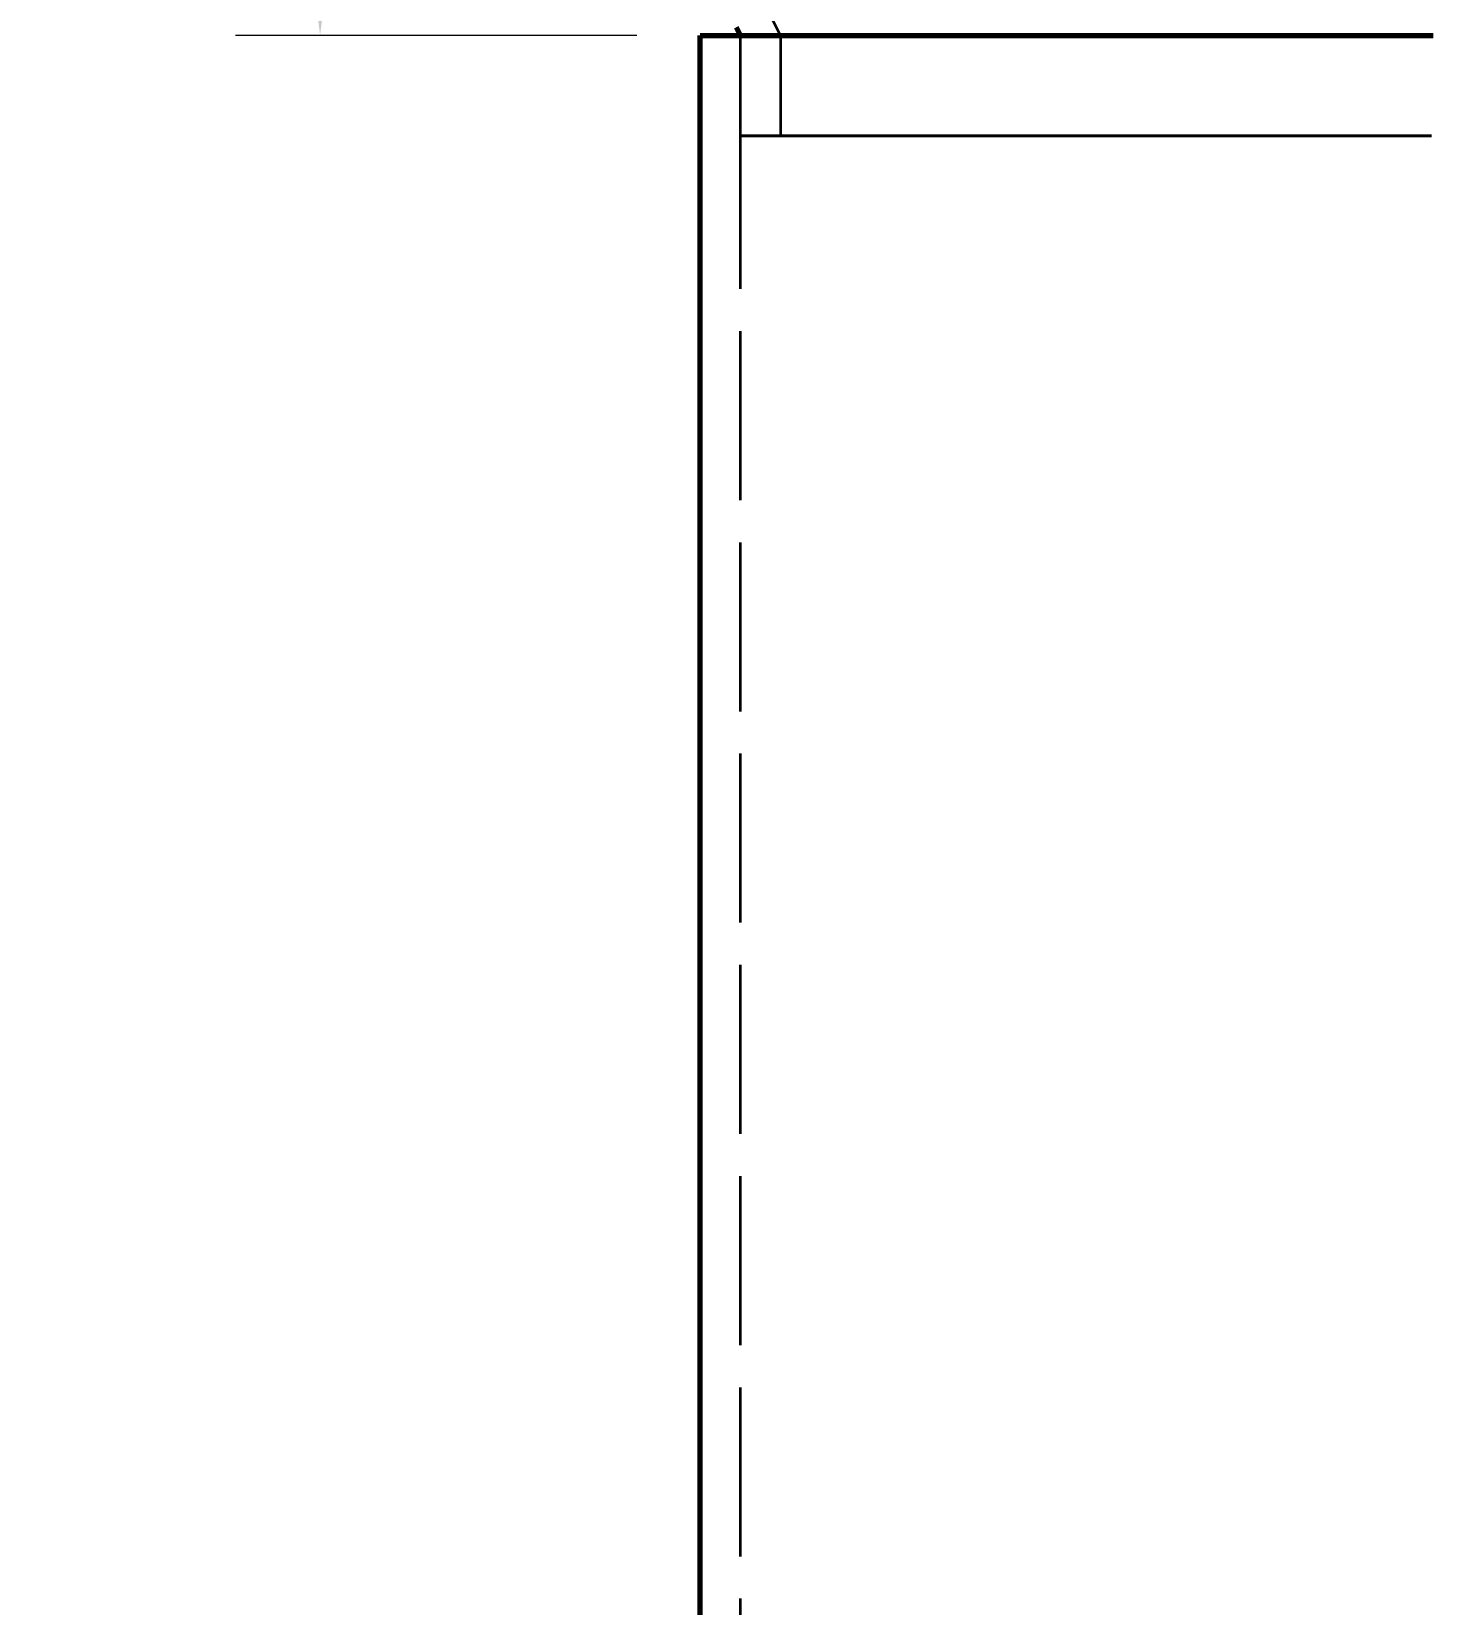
# Model space of a CAD drawing. Header units: millimetres. Extents: x 0 to 1554, y 0 to 420.
# Drawn here: x 61.92 to 94.97, y 272.41 to 309.65 of the extents above; entities that cross this region are included whole.
import ezdxf

# ---------------------------------------------------------------- set-up
doc = ezdxf.new("R2010")
doc.units = ezdxf.units.MM
doc.linetypes.add('IRAM-E-TRAZOS', pattern=[5, 4, -1])
for name, color, linetype, lineweight in [('01-VISIBLE', 7, 'CONTINUOUS', 70), ('02-OCULTA', 4, 'IRAM-E-TRAZOS', 35), ('04-COTA', 3, 'CONTINUOUS', 18)]:
    doc.layers.add(name, color=color, linetype=linetype, lineweight=lineweight)
doc.styles.add('ISO3098', font='isocpeur.ttf')
doc.dimstyles.new('FLAMA-IRAM', dxfattribs={"dimtxt": 3.5, "dimasz": 3.5, "dimexe": 2, "dimexo": 1.5, "dimgap": 1, "dimtad": 1, "dimdec": 1, "dimtxsty": 'ISO3098', "dimblk": 'IRAM_FLECHA', "dimblk1": 'IRAM_FLECHA', "dimblk2": 'IRAM_FLECHA', "dimcen": 2.5, "dimclrd": 256, "dimclre": 256, "dimclrt": 256, "dimazin": 3, "dimtfac": 1, "dimtmove": 0, "dimatfit": 3, "dimlwd": 18, "dimlwe": 18})

# ---------------------------------------------------------------- blocks, each defined once
blk = doc.blocks.new('IRAM_FLECHA')
blk.add_solid([(0, 0), (-1, 0.125), (-1, -0.125)])

msp = doc.modelspace()

# ---------------------------------------------------------------- linework, layer by layer
at = {"layer": '01-VISIBLE'}
for p, q in [((77.75, 173.552), (77.75, 309.552)), ((78.7, 309.552), (78.605, 309.742))]:
    msp.add_line(p, q, dxfattribs=at)
msp.add_lwpolyline([(77.75, 309.552), (77.945, 309.552), (78.14, 309.552), (78.335, 309.552), (78.53, 309.552), (78.725, 309.552), (78.92, 309.552), (79.115, 309.552), (79.31, 309.552), (79.505, 309.552), (79.7, 309.552), (79.895, 309.552), (80.09, 309.552), (80.285, 309.552), (80.48, 309.552), (80.675, 309.552), (80.87, 309.552), (81.065, 309.552), (81.26, 309.552), (81.455, 309.552), (81.65, 309.552), (81.845, 309.552), (82.04, 309.552), (82.235, 309.552), (82.43, 309.552), (82.625, 309.552), (82.82, 309.552), (83.015, 309.552), (83.21, 309.552), (83.405, 309.552), (83.6, 309.552), (83.795, 309.552), (83.99, 309.552), (84.185, 309.552), (84.38, 309.552), (84.575, 309.552), (84.77, 309.552), (84.965, 309.552), (85.16, 309.552), (85.355, 309.552), (85.55, 309.552), (85.745, 309.552), (85.94, 309.552), (86.135, 309.552), (86.33, 309.552), (86.525, 309.552), (86.72, 309.552), (86.915, 309.552), (87.11, 309.552), (87.305, 309.552), (87.5, 309.552), (87.695, 309.552), (87.89, 309.552), (88.085, 309.552), (88.28, 309.552), (88.475, 309.552), (88.67, 309.552), (88.865, 309.552), (89.06, 309.552), (89.255, 309.552), (89.45, 309.552), (89.645, 309.552), (89.84, 309.552), (90.035, 309.552), (90.23, 309.552), (90.425, 309.552), (90.62, 309.552), (90.815, 309.552), (91.01, 309.552), (91.205, 309.552), (91.4, 309.552), (91.595, 309.552), (91.79, 309.552), (91.985, 309.552), (92.18, 309.552), (92.375, 309.552), (92.57, 309.552), (92.765, 309.552), (92.96, 309.552), (93.155, 309.552), (93.35, 309.552), (93.545, 309.552), (93.74, 309.552), (93.935, 309.552), (94.13, 309.552), (94.325, 309.552), (94.52, 309.552), (94.715, 309.552), (94.91, 309.552), (95.105, 309.552)], dxfattribs=at)
at = {"layer": '02-OCULTA'}
for p, q in [((79.65, 309.552), (78.7, 311.452)), ((78.7, 173.552), (78.7, 309.552)), ((78.7, 307.177), (78.7, 309.552)), ((79.65, 309.552), (79.65, 307.177))]:
    msp.add_line(p, q, dxfattribs=at)
for points in [[(95.105, 309.552), (94.91, 309.552), (94.715, 309.552), (94.52, 309.552), (94.325, 309.552), (94.13, 309.552), (93.935, 309.552), (93.74, 309.552), (93.545, 309.552), (93.35, 309.552), (93.155, 309.552), (92.96, 309.552), (92.765, 309.552), (92.57, 309.552), (92.375, 309.552), (92.18, 309.552), (91.985, 309.552), (91.79, 309.552), (91.595, 309.552), (91.4, 309.552), (91.205, 309.552), (91.01, 309.552), (90.815, 309.552), (90.62, 309.552), (90.425, 309.552), (90.23, 309.552), (90.035, 309.552), (89.84, 309.552), (89.645, 309.552), (89.45, 309.552), (89.255, 309.552), (89.06, 309.552), (88.865, 309.552), (88.67, 309.552), (88.475, 309.552), (88.28, 309.552), (88.085, 309.552), (87.89, 309.552), (87.695, 309.552), (87.5, 309.552), (87.305, 309.552), (87.11, 309.552), (86.915, 309.552), (86.72, 309.552), (86.525, 309.552), (86.33, 309.552), (86.135, 309.552), (85.94, 309.552), (85.745, 309.552), (85.55, 309.552), (85.355, 309.552), (85.16, 309.552), (84.965, 309.552), (84.77, 309.552), (84.575, 309.552), (84.38, 309.552), (84.185, 309.552), (83.99, 309.552), (83.795, 309.552), (83.6, 309.552), (83.405, 309.552), (83.21, 309.552), (83.015, 309.552), (82.82, 309.552), (82.625, 309.552), (82.43, 309.552), (82.235, 309.552), (82.04, 309.552), (81.845, 309.552), (81.65, 309.552), (81.455, 309.552), (81.26, 309.552), (81.065, 309.552), (80.87, 309.552), (80.675, 309.552), (80.48, 309.552), (80.285, 309.552), (80.09, 309.552), (79.895, 309.552), (79.7, 309.552), (79.505, 309.552), (79.31, 309.552), (79.115, 309.552), (78.92, 309.552), (78.725, 309.552), (78.53, 309.552), (78.335, 309.552), (78.14, 309.552), (77.945, 309.552), (77.75, 309.552)], [(95.061, 309.552), (94.871, 309.552), (94.681, 309.552), (94.491, 309.552), (94.3, 309.552), (94.11, 309.552), (93.92, 309.552), (93.73, 309.552), (93.539, 309.552), (93.349, 309.552), (93.159, 309.552), (92.969, 309.552), (92.778, 309.552), (92.588, 309.552), (92.398, 309.552), (92.208, 309.552), (92.017, 309.552), (91.827, 309.552), (91.637, 309.552), (91.447, 309.552), (91.257, 309.552), (91.066, 309.552), (90.876, 309.552), (90.686, 309.552), (90.495, 309.552), (90.305, 309.552), (90.115, 309.552), (89.925, 309.552), (89.734, 309.552), (89.544, 309.552), (89.354, 309.552), (89.164, 309.552), (88.973, 309.552), (88.783, 309.552), (88.593, 309.552), (88.403, 309.552), (88.212, 309.552), (88.022, 309.552), (87.832, 309.552), (87.642, 309.552), (87.451, 309.552), (87.261, 309.552), (87.071, 309.552), (86.881, 309.552), (86.69, 309.552), (86.5, 309.552), (86.31, 309.552), (86.12, 309.552), (85.929, 309.552), (85.739, 309.552), (85.549, 309.552), (85.359, 309.552), (85.168, 309.552), (84.978, 309.552), (84.788, 309.552), (84.598, 309.552), (84.407, 309.552), (84.217, 309.552), (84.027, 309.552), (83.837, 309.552), (83.647, 309.552), (83.456, 309.552), (83.266, 309.552), (83.076, 309.552), (82.885, 309.552), (82.695, 309.552), (82.505, 309.552), (82.315, 309.552), (82.124, 309.552), (81.934, 309.552), (81.744, 309.552), (81.554, 309.552), (81.363, 309.552), (81.173, 309.552), (80.983, 309.552), (80.793, 309.552), (80.602, 309.552), (80.412, 309.552), (80.222, 309.552), (80.032, 309.552), (79.841, 309.552), (79.651, 309.552), (79.461, 309.552), (79.271, 309.552), (79.08, 309.552), (78.89, 309.552), (78.7, 309.552)], [(78.7, 309.552), (78.89, 309.552), (79.08, 309.552), (79.271, 309.552), (79.461, 309.552), (79.651, 309.552), (79.841, 309.552), (80.032, 309.552), (80.222, 309.552), (80.412, 309.552), (80.602, 309.552), (80.793, 309.552), (80.983, 309.552), (81.173, 309.552), (81.363, 309.552), (81.554, 309.552), (81.744, 309.552), (81.934, 309.552), (82.124, 309.552), (82.315, 309.552), (82.505, 309.552), (82.695, 309.552), (82.885, 309.552), (83.076, 309.552), (83.266, 309.552), (83.456, 309.552), (83.647, 309.552), (83.837, 309.552), (84.027, 309.552), (84.217, 309.552), (84.407, 309.552), (84.598, 309.552), (84.788, 309.552), (84.978, 309.552), (85.168, 309.552), (85.359, 309.552), (85.549, 309.552), (85.739, 309.552), (85.929, 309.552), (86.12, 309.552), (86.31, 309.552), (86.5, 309.552), (86.69, 309.552), (86.881, 309.552), (87.071, 309.552), (87.261, 309.552), (87.451, 309.552), (87.642, 309.552), (87.832, 309.552), (88.022, 309.552), (88.212, 309.552), (88.403, 309.552), (88.593, 309.552), (88.783, 309.552), (88.973, 309.552), (89.164, 309.552), (89.354, 309.552), (89.544, 309.552), (89.734, 309.552), (89.925, 309.552), (90.115, 309.552), (90.305, 309.552), (90.495, 309.552), (90.686, 309.552), (90.876, 309.552), (91.066, 309.552), (91.257, 309.552), (91.447, 309.552), (91.637, 309.552), (91.827, 309.552), (92.017, 309.552), (92.208, 309.552), (92.398, 309.552), (92.588, 309.552), (92.778, 309.552), (92.969, 309.552), (93.159, 309.552), (93.349, 309.552), (93.539, 309.552), (93.73, 309.552), (93.92, 309.552), (94.11, 309.552), (94.3, 309.552), (94.491, 309.552), (94.681, 309.552), (94.871, 309.552), (95.061, 309.552)], [(95.061, 309.552), (94.871, 309.552), (94.681, 309.552), (94.491, 309.552), (94.3, 309.552), (94.11, 309.552), (93.92, 309.552), (93.73, 309.552), (93.539, 309.552), (93.349, 309.552), (93.159, 309.552), (92.969, 309.552), (92.778, 309.552), (92.588, 309.552), (92.398, 309.552), (92.208, 309.552), (92.017, 309.552), (91.827, 309.552), (91.637, 309.552), (91.447, 309.552), (91.257, 309.552), (91.066, 309.552), (90.876, 309.552), (90.686, 309.552), (90.495, 309.552), (90.305, 309.552), (90.115, 309.552), (89.925, 309.552), (89.734, 309.552), (89.544, 309.552), (89.354, 309.552), (89.164, 309.552), (88.973, 309.552), (88.783, 309.552), (88.593, 309.552), (88.403, 309.552), (88.212, 309.552), (88.022, 309.552), (87.832, 309.552), (87.642, 309.552), (87.451, 309.552), (87.261, 309.552), (87.071, 309.552), (86.881, 309.552), (86.69, 309.552), (86.5, 309.552), (86.31, 309.552), (86.12, 309.552), (85.929, 309.552), (85.739, 309.552), (85.549, 309.552), (85.359, 309.552), (85.168, 309.552), (84.978, 309.552), (84.788, 309.552), (84.598, 309.552), (84.407, 309.552), (84.217, 309.552), (84.027, 309.552), (83.837, 309.552), (83.647, 309.552), (83.456, 309.552), (83.266, 309.552), (83.076, 309.552), (82.885, 309.552), (82.695, 309.552), (82.505, 309.552), (82.315, 309.552), (82.124, 309.552), (81.934, 309.552), (81.744, 309.552), (81.554, 309.552), (81.363, 309.552), (81.173, 309.552), (80.983, 309.552), (80.793, 309.552), (80.602, 309.552), (80.412, 309.552), (80.222, 309.552), (80.032, 309.552), (79.841, 309.552), (79.651, 309.552), (79.461, 309.552), (79.271, 309.552), (79.08, 309.552), (78.89, 309.552), (78.7, 309.552)], [(78.7, 309.552), (78.89, 309.552), (79.08, 309.552), (79.271, 309.552), (79.461, 309.552), (79.651, 309.552), (79.841, 309.552), (80.032, 309.552), (80.222, 309.552), (80.412, 309.552), (80.602, 309.552), (80.793, 309.552), (80.983, 309.552), (81.173, 309.552), (81.363, 309.552), (81.554, 309.552), (81.744, 309.552), (81.934, 309.552), (82.124, 309.552), (82.315, 309.552), (82.505, 309.552), (82.695, 309.552), (82.885, 309.552), (83.076, 309.552), (83.266, 309.552), (83.456, 309.552), (83.647, 309.552), (83.837, 309.552), (84.027, 309.552), (84.217, 309.552), (84.407, 309.552), (84.598, 309.552), (84.788, 309.552), (84.978, 309.552), (85.168, 309.552), (85.359, 309.552), (85.549, 309.552), (85.739, 309.552), (85.929, 309.552), (86.12, 309.552), (86.31, 309.552), (86.5, 309.552), (86.69, 309.552), (86.881, 309.552), (87.071, 309.552), (87.261, 309.552), (87.451, 309.552), (87.642, 309.552), (87.832, 309.552), (88.022, 309.552), (88.212, 309.552), (88.403, 309.552), (88.593, 309.552), (88.783, 309.552), (88.973, 309.552), (89.164, 309.552), (89.354, 309.552), (89.544, 309.552), (89.734, 309.552), (89.925, 309.552), (90.115, 309.552), (90.305, 309.552), (90.495, 309.552), (90.686, 309.552), (90.876, 309.552), (91.066, 309.552), (91.257, 309.552), (91.447, 309.552), (91.637, 309.552), (91.827, 309.552), (92.017, 309.552), (92.208, 309.552), (92.398, 309.552), (92.588, 309.552), (92.778, 309.552), (92.969, 309.552), (93.159, 309.552), (93.349, 309.552), (93.539, 309.552), (93.73, 309.552), (93.92, 309.552), (94.11, 309.552), (94.3, 309.552), (94.491, 309.552), (94.681, 309.552), (94.871, 309.552), (95.061, 309.552)], [(95.046, 309.552), (94.861, 309.552), (94.675, 309.552), (94.49, 309.552), (94.304, 309.552), (94.119, 309.552), (93.933, 309.552), (93.748, 309.552), (93.562, 309.552), (93.377, 309.552), (93.191, 309.552), (93.006, 309.552), (92.82, 309.552), (92.635, 309.552), (92.45, 309.552), (92.264, 309.552), (92.078, 309.552), (91.893, 309.552), (91.707, 309.552), (91.522, 309.552), (91.337, 309.552), (91.151, 309.552), (90.965, 309.552), (90.78, 309.552), (90.594, 309.552), (90.409, 309.552), (90.223, 309.552), (90.038, 309.552), (89.852, 309.552), (89.667, 309.552), (89.481, 309.552), (89.296, 309.552), (89.111, 309.552), (88.925, 309.552), (88.739, 309.552), (88.554, 309.552), (88.368, 309.552), (88.183, 309.552), (87.998, 309.552), (87.812, 309.552), (87.626, 309.552), (87.441, 309.552), (87.255, 309.552), (87.07, 309.552), (86.885, 309.552), (86.699, 309.552), (86.513, 309.552), (86.328, 309.552), (86.142, 309.552), (85.957, 309.552), (85.772, 309.552), (85.586, 309.552), (85.4, 309.552), (85.215, 309.552), (85.029, 309.552), (84.844, 309.552), (84.659, 309.552), (84.473, 309.552), (84.287, 309.552), (84.102, 309.552), (83.916, 309.552), (83.731, 309.552), (83.546, 309.552), (83.36, 309.552), (83.174, 309.552), (82.989, 309.552), (82.803, 309.552), (82.618, 309.552), (82.433, 309.552), (82.247, 309.552), (82.061, 309.552), (81.876, 309.552), (81.69, 309.552), (81.505, 309.552), (81.319, 309.552), (81.134, 309.552), (80.948, 309.552), (80.763, 309.552), (80.577, 309.552), (80.392, 309.552), (80.206, 309.552), (80.021, 309.552), (79.835, 309.552), (79.65, 309.552)], [(79.65, 309.552), (79.835, 309.552), (80.021, 309.552), (80.206, 309.552), (80.392, 309.552), (80.577, 309.552), (80.763, 309.552), (80.948, 309.552), (81.134, 309.552), (81.319, 309.552), (81.505, 309.552), (81.69, 309.552), (81.876, 309.552), (82.061, 309.552), (82.247, 309.552), (82.433, 309.552), (82.618, 309.552), (82.803, 309.552), (82.989, 309.552), (83.174, 309.552), (83.36, 309.552), (83.546, 309.552), (83.731, 309.552), (83.916, 309.552), (84.102, 309.552), (84.287, 309.552), (84.473, 309.552), (84.659, 309.552), (84.844, 309.552), (85.029, 309.552), (85.215, 309.552), (85.4, 309.552), (85.586, 309.552), (85.772, 309.552), (85.957, 309.552), (86.142, 309.552), (86.328, 309.552), (86.513, 309.552), (86.699, 309.552), (86.885, 309.552), (87.07, 309.552), (87.255, 309.552), (87.441, 309.552), (87.626, 309.552), (87.812, 309.552), (87.998, 309.552), (88.183, 309.552), (88.368, 309.552), (88.554, 309.552), (88.739, 309.552), (88.925, 309.552), (89.111, 309.552), (89.296, 309.552), (89.481, 309.552), (89.667, 309.552), (89.852, 309.552), (90.038, 309.552), (90.223, 309.552), (90.409, 309.552), (90.594, 309.552), (90.78, 309.552), (90.965, 309.552), (91.151, 309.552), (91.337, 309.552), (91.522, 309.552), (91.707, 309.552), (91.893, 309.552), (92.078, 309.552), (92.264, 309.552), (92.45, 309.552), (92.635, 309.552), (92.82, 309.552), (93.006, 309.552), (93.191, 309.552), (93.377, 309.552), (93.562, 309.552), (93.748, 309.552), (93.933, 309.552), (94.119, 309.552), (94.304, 309.552), (94.49, 309.552), (94.675, 309.552), (94.861, 309.552), (95.046, 309.552)], [(95.061, 307.177), (94.871, 307.177), (94.681, 307.177), (94.491, 307.177), (94.3, 307.177), (94.11, 307.177), (93.92, 307.177), (93.73, 307.177), (93.539, 307.177), (93.349, 307.177), (93.159, 307.177), (92.969, 307.177), (92.778, 307.177), (92.588, 307.177), (92.398, 307.177), (92.208, 307.177), (92.017, 307.177), (91.827, 307.177), (91.637, 307.177), (91.447, 307.177), (91.257, 307.177), (91.066, 307.177), (90.876, 307.177), (90.686, 307.177), (90.495, 307.177), (90.305, 307.177), (90.115, 307.177), (89.925, 307.177), (89.734, 307.177), (89.544, 307.177), (89.354, 307.177), (89.164, 307.177), (88.973, 307.177), (88.783, 307.177), (88.593, 307.177), (88.403, 307.177), (88.212, 307.177), (88.022, 307.177), (87.832, 307.177), (87.642, 307.177), (87.451, 307.177), (87.261, 307.177), (87.071, 307.177), (86.881, 307.177), (86.69, 307.177), (86.5, 307.177), (86.31, 307.177), (86.12, 307.177), (85.929, 307.177), (85.739, 307.177), (85.549, 307.177), (85.359, 307.177), (85.168, 307.177), (84.978, 307.177), (84.788, 307.177), (84.598, 307.177), (84.407, 307.177), (84.217, 307.177), (84.027, 307.177), (83.837, 307.177), (83.647, 307.177), (83.456, 307.177), (83.266, 307.177), (83.076, 307.177), (82.885, 307.177), (82.695, 307.177), (82.505, 307.177), (82.315, 307.177), (82.124, 307.177), (81.934, 307.177), (81.744, 307.177), (81.554, 307.177), (81.363, 307.177), (81.173, 307.177), (80.983, 307.177), (80.793, 307.177), (80.602, 307.177), (80.412, 307.177), (80.222, 307.177), (80.032, 307.177), (79.841, 307.177), (79.651, 307.177), (79.461, 307.177), (79.271, 307.177), (79.08, 307.177), (78.89, 307.177), (78.7, 307.177)], [(78.7, 307.177), (78.89, 307.177), (79.08, 307.177), (79.271, 307.177), (79.461, 307.177), (79.651, 307.177), (79.841, 307.177), (80.032, 307.177), (80.222, 307.177), (80.412, 307.177), (80.602, 307.177), (80.793, 307.177), (80.983, 307.177), (81.173, 307.177), (81.363, 307.177), (81.554, 307.177), (81.744, 307.177), (81.934, 307.177), (82.124, 307.177), (82.315, 307.177), (82.505, 307.177), (82.695, 307.177), (82.885, 307.177), (83.076, 307.177), (83.266, 307.177), (83.456, 307.177), (83.647, 307.177), (83.837, 307.177), (84.027, 307.177), (84.217, 307.177), (84.407, 307.177), (84.598, 307.177), (84.788, 307.177), (84.978, 307.177), (85.168, 307.177), (85.359, 307.177), (85.549, 307.177), (85.739, 307.177), (85.929, 307.177), (86.12, 307.177), (86.31, 307.177), (86.5, 307.177), (86.69, 307.177), (86.881, 307.177), (87.071, 307.177), (87.261, 307.177), (87.451, 307.177), (87.642, 307.177), (87.832, 307.177), (88.022, 307.177), (88.212, 307.177), (88.403, 307.177), (88.593, 307.177), (88.783, 307.177), (88.973, 307.177), (89.164, 307.177), (89.354, 307.177), (89.544, 307.177), (89.734, 307.177), (89.925, 307.177), (90.115, 307.177), (90.305, 307.177), (90.495, 307.177), (90.686, 307.177), (90.876, 307.177), (91.066, 307.177), (91.257, 307.177), (91.447, 307.177), (91.637, 307.177), (91.827, 307.177), (92.017, 307.177), (92.208, 307.177), (92.398, 307.177), (92.588, 307.177), (92.778, 307.177), (92.969, 307.177), (93.159, 307.177), (93.349, 307.177), (93.539, 307.177), (93.73, 307.177), (93.92, 307.177), (94.11, 307.177), (94.3, 307.177), (94.491, 307.177), (94.681, 307.177), (94.871, 307.177), (95.061, 307.177)], [(95.046, 307.177), (94.861, 307.177), (94.675, 307.177), (94.49, 307.177), (94.304, 307.177), (94.119, 307.177), (93.933, 307.177), (93.748, 307.177), (93.562, 307.177), (93.377, 307.177), (93.191, 307.177), (93.006, 307.177), (92.82, 307.177), (92.635, 307.177), (92.45, 307.177), (92.264, 307.177), (92.078, 307.177), (91.893, 307.177), (91.707, 307.177), (91.522, 307.177), (91.337, 307.177), (91.151, 307.177), (90.965, 307.177), (90.78, 307.177), (90.594, 307.177), (90.409, 307.177), (90.223, 307.177), (90.038, 307.177), (89.852, 307.177), (89.667, 307.177), (89.481, 307.177), (89.296, 307.177), (89.111, 307.177), (88.925, 307.177), (88.739, 307.177), (88.554, 307.177), (88.368, 307.177), (88.183, 307.177), (87.998, 307.177), (87.812, 307.177), (87.626, 307.177), (87.441, 307.177), (87.255, 307.177), (87.07, 307.177), (86.885, 307.177), (86.699, 307.177), (86.513, 307.177), (86.328, 307.177), (86.142, 307.177), (85.957, 307.177), (85.772, 307.177), (85.586, 307.177), (85.4, 307.177), (85.215, 307.177), (85.029, 307.177), (84.844, 307.177), (84.659, 307.177), (84.473, 307.177), (84.287, 307.177), (84.102, 307.177), (83.916, 307.177), (83.731, 307.177), (83.546, 307.177), (83.36, 307.177), (83.174, 307.177), (82.989, 307.177), (82.803, 307.177), (82.618, 307.177), (82.433, 307.177), (82.247, 307.177), (82.061, 307.177), (81.876, 307.177), (81.69, 307.177), (81.505, 307.177), (81.319, 307.177), (81.134, 307.177), (80.948, 307.177), (80.763, 307.177), (80.577, 307.177), (80.392, 307.177), (80.206, 307.177), (80.021, 307.177), (79.835, 307.177), (79.65, 307.177)], [(79.65, 307.177), (79.835, 307.177), (80.021, 307.177), (80.206, 307.177), (80.392, 307.177), (80.577, 307.177), (80.763, 307.177), (80.948, 307.177), (81.134, 307.177), (81.319, 307.177), (81.505, 307.177), (81.69, 307.177), (81.876, 307.177), (82.061, 307.177), (82.247, 307.177), (82.433, 307.177), (82.618, 307.177), (82.803, 307.177), (82.989, 307.177), (83.174, 307.177), (83.36, 307.177), (83.546, 307.177), (83.731, 307.177), (83.916, 307.177), (84.102, 307.177), (84.287, 307.177), (84.473, 307.177), (84.659, 307.177), (84.844, 307.177), (85.029, 307.177), (85.215, 307.177), (85.4, 307.177), (85.586, 307.177), (85.772, 307.177), (85.957, 307.177), (86.142, 307.177), (86.328, 307.177), (86.513, 307.177), (86.699, 307.177), (86.885, 307.177), (87.07, 307.177), (87.255, 307.177), (87.441, 307.177), (87.626, 307.177), (87.812, 307.177), (87.998, 307.177), (88.183, 307.177), (88.368, 307.177), (88.554, 307.177), (88.739, 307.177), (88.925, 307.177), (89.111, 307.177), (89.296, 307.177), (89.481, 307.177), (89.667, 307.177), (89.852, 307.177), (90.038, 307.177), (90.223, 307.177), (90.409, 307.177), (90.594, 307.177), (90.78, 307.177), (90.965, 307.177), (91.151, 307.177), (91.337, 307.177), (91.522, 307.177), (91.707, 307.177), (91.893, 307.177), (92.078, 307.177), (92.264, 307.177), (92.45, 307.177), (92.635, 307.177), (92.82, 307.177), (93.006, 307.177), (93.191, 307.177), (93.377, 307.177), (93.562, 307.177), (93.748, 307.177), (93.933, 307.177), (94.119, 307.177), (94.304, 307.177), (94.49, 307.177), (94.675, 307.177), (94.861, 307.177), (95.046, 307.177)]]:
    msp.add_lwpolyline(points, dxfattribs=at)

# ---------------------------------------------------------------- dimensions: what is measured, and where the dimension line sits
at = {"layer": '04-COTA'}
for base, p1, text in [((59.75, 147.972), (77.75, 147.972), '<>±2'), ((68.75, 309.552), (77.75, 309.552), '<>±0,5')]:
    msp.add_linear_dim(base=base, p1=p1, p2=(107.95, 342.028), angle=90, text=text, dimstyle='FLAMA-IRAM', override={"dimlfac": 5}, dxfattribs=at).render()

doc.saveas('drawing.dxf')
